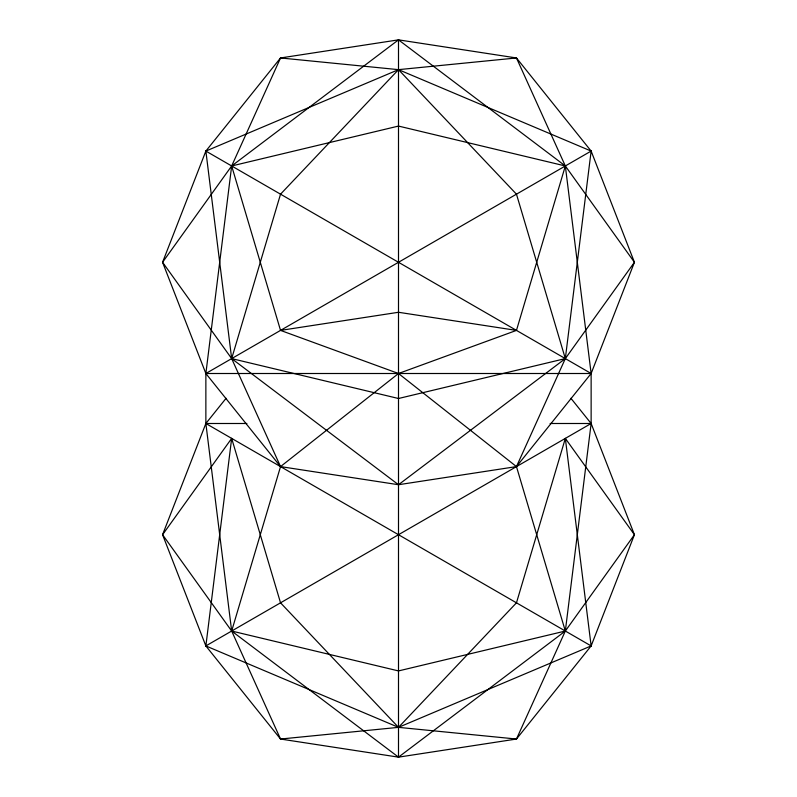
<?xml version="1.0" encoding="UTF-8"?>
<svg xmlns="http://www.w3.org/2000/svg" width="797" height="797" viewBox="0 0 797 797"><rect width="100%" height="100%" fill="white"/><g stroke="black" fill="none" stroke-linecap="round" stroke-linejoin="round"><path stroke-width="1.2" d="M226.089 398.281L205.865 423.496L162.568 534.717L231.668 631.035L280.534 739.038L398.5 727.352L516.466 602.821L565.332 438.4L634.432 534.717L565.332 631.035L516.466 739.038L398.5 727.352L205.865 645.929L231.668 438.4L162.568 534.717L205.865 645.929L280.534 739.038L398.5 757.15L516.466 739.038L591.135 645.929L634.432 534.717L591.135 423.496L570.911 398.281M280.534 466.604L231.668 358.6L205.865 151.071L398.5 69.648L591.135 151.071L565.332 358.6L516.466 466.604L565.332 631.035L398.5 757.15L231.668 631.035L205.865 423.496L205.865 373.504L231.668 165.965L280.534 57.962L398.5 39.85L516.466 57.962L591.135 151.071L634.432 262.283L591.135 373.504L516.466 466.604L398.5 484.725L280.534 466.604L205.865 373.504L162.568 262.283L205.865 151.071L280.534 57.962L398.5 69.648L516.466 57.962L565.332 165.965L634.432 262.283L565.332 358.6L398.5 484.725L231.668 358.6L162.568 262.283L231.668 165.965L398.5 39.85L565.332 165.965L591.135 373.504L591.135 423.496L565.332 631.035L398.5 670.925L231.668 631.035L280.534 466.604L398.5 373.504L516.466 330.396L565.332 165.965L398.5 126.075L231.668 165.965L280.534 330.396L398.5 373.504L516.466 466.604M591.135 151.071L205.865 373.504L591.135 373.504L205.865 151.071M205.865 645.929L591.135 423.496L550.119 423.496M565.332 438.4L591.135 645.929L398.5 727.352L280.534 602.821L231.668 438.4M280.534 330.396L398.5 312.275L516.466 330.396M246.881 423.496L205.865 423.496L591.135 645.929M398.5 39.85L398.5 757.15M280.534 194.179L231.668 358.6L398.5 398.5L565.332 358.6L516.466 194.179L398.5 69.648L280.534 194.179"/></g></svg>
